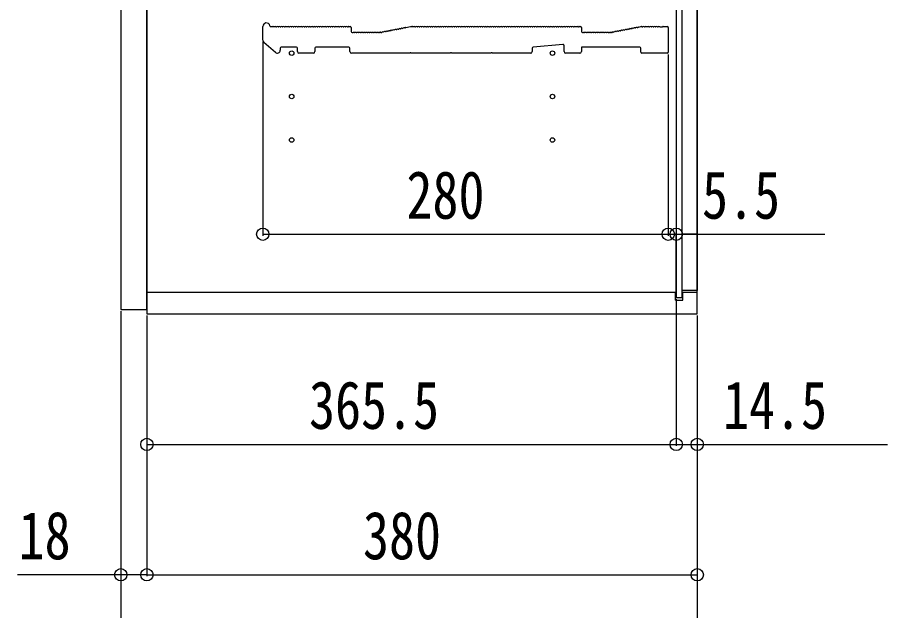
# Model space of a CAD drawing. Units: millimetres, scale not verified. Extents: x -4205 to 4205, y -2970 to 2970.
# Drawn here: x -2049 to -1449, y -2257 to -1847 of the extents above; entities that cross this region are included whole.
import ezdxf
from ezdxf.enums import TextEntityAlignment as Align

# ---------------------------------------------------------------- set-up
doc = ezdxf.new("R2010")
doc.units = ezdxf.units.MM
doc.header["$LTSCALE"] = 20
for name, color, linetype in [('0-2_YKK_11', 7, 'Continuous'), ('0-3_YKK_12', 2, 'Continuous'), ('0-5_YKK_D', 6, 'Continuous')]:
    doc.layers.add(name, color=color, linetype=linetype)
doc.styles.add('ＭＳ ゴシック', font='')
doc.styles.get('ＭＳ ゴシック').set_extended_font_data('MS Gothic')

msp = doc.modelspace()

# ---------------------------------------------------------------- linework, layer by layer
at = {"layer": '0-2_YKK_11'}
for p, q in [((-1879.98, -1863.09), (-1879.98, -1853.7)), ((-1874.36, -1853.7), (-1872.98, -1853.7)), ((-1872.42, -1853.9), (-1872.04, -1853.9)), ((-1870.92, -1853.9), (-1870.54, -1853.9)), ((-1869.42, -1853.9), (-1869.04, -1853.9)), ((-1867.92, -1853.9), (-1867.54, -1853.9)), ((-1866.42, -1853.9), (-1866.04, -1853.9)), ((-1864.92, -1853.9), (-1864.54, -1853.9)), ((-1863.42, -1853.9), (-1863.04, -1853.9)), ((-1861.92, -1853.9), (-1861.54, -1853.9)), ((-1860.42, -1853.9), (-1860.04, -1853.9)), ((-1858.92, -1853.9), (-1858.54, -1853.9)), ((-1857.42, -1853.9), (-1857.04, -1853.9)), ((-1855.92, -1853.9), (-1855.54, -1853.9)), ((-1854.42, -1853.9), (-1854.04, -1853.9)), ((-1852.92, -1853.9), (-1852.54, -1853.9)), ((-1851.42, -1853.9), (-1851.04, -1853.9)), ((-1849.92, -1853.9), (-1849.54, -1853.9)), ((-1848.42, -1853.9), (-1848.04, -1853.9)), ((-1846.92, -1853.9), (-1846.54, -1853.9)), ((-1845.42, -1853.9), (-1845.04, -1853.9)), ((-1843.92, -1853.9), (-1843.54, -1853.9)), ((-1842.42, -1853.9), (-1842.04, -1853.9)), ((-1840.92, -1853.9), (-1840.54, -1853.9)), ((-1839.42, -1853.9), (-1839.04, -1853.9)), ((-1837.92, -1853.9), (-1837.54, -1853.9)), ((-1836.42, -1853.9), (-1836.04, -1853.9)), ((-1834.92, -1853.9), (-1834.54, -1853.9)), ((-1833.42, -1853.9), (-1833.04, -1853.9)), ((-1831.92, -1853.9), (-1831.54, -1853.9)), ((-1830.42, -1853.9), (-1830.04, -1853.9)), ((-1828.92, -1853.9), (-1828.54, -1853.9)), ((-1827.42, -1853.9), (-1827.04, -1853.9)), ((-1825.92, -1853.9), (-1825.54, -1853.9)), ((-1824.42, -1853.9), (-1824.04, -1853.9)), ((-1822.92, -1853.9), (-1822.54, -1853.9)), ((-1821.42, -1853.9), (-1821.04, -1853.9)), ((-1820.48, -1853.7), (-1819.68, -1853.7)), ((-1818.98, -1854.4), (-1818.98, -1857)), ((-1790.82, -1856.35), (-1790.44, -1856.28)), ((-1789.35, -1856.07), (-1788.97, -1856)), ((-1787.87, -1855.79), (-1787.5, -1855.72)), ((-1786.4, -1855.51), (-1786.02, -1855.44)), ((-1784.93, -1855.23), (-1784.55, -1855.16)), ((-1783.45, -1854.95), (-1783.08, -1854.88)), ((-1781.98, -1854.67), (-1781.6, -1854.59)), ((-1776.42, -1853.9), (-1776.04, -1853.9)), ((-1774.92, -1853.9), (-1774.54, -1853.9)), ((-1773.42, -1853.9), (-1773.04, -1853.9)), ((-1771.92, -1853.9), (-1771.54, -1853.9)), ((-1770.42, -1853.9), (-1770.04, -1853.9)), ((-1768.92, -1853.9), (-1768.54, -1853.9)), ((-1767.42, -1853.9), (-1767.04, -1853.9)), ((-1765.92, -1853.9), (-1765.54, -1853.9)), ((-1764.42, -1853.9), (-1764.04, -1853.9)), ((-1762.92, -1853.9), (-1762.54, -1853.9)), ((-1761.42, -1853.9), (-1761.04, -1853.9)), ((-1759.92, -1853.9), (-1759.54, -1853.9)), ((-1758.42, -1853.9), (-1758.04, -1853.9)), ((-1756.92, -1853.9), (-1756.54, -1853.9)), ((-1755.42, -1853.9), (-1755.04, -1853.9)), ((-1753.92, -1853.9), (-1753.54, -1853.9)), ((-1752.42, -1853.9), (-1752.04, -1853.9)), ((-1750.92, -1853.9), (-1750.54, -1853.9)), ((-1749.42, -1853.9), (-1749.04, -1853.9)), ((-1747.92, -1853.9), (-1747.54, -1853.9)), ((-1746.42, -1853.9), (-1746.04, -1853.9)), ((-1744.92, -1853.9), (-1744.54, -1853.9)), ((-1743.42, -1853.9), (-1743.04, -1853.9)), ((-1741.92, -1853.9), (-1741.54, -1853.9)), ((-1740.42, -1853.9), (-1740.04, -1853.9)), ((-1738.92, -1853.9), (-1738.54, -1853.9)), ((-1737.42, -1853.9), (-1737.04, -1853.9)), ((-1735.92, -1853.9), (-1735.54, -1853.9)), ((-1734.42, -1853.9), (-1734.04, -1853.9)), ((-1732.92, -1853.9), (-1732.54, -1853.9)), ((-1731.42, -1853.9), (-1731.04, -1853.9)), ((-1729.92, -1853.9), (-1729.54, -1853.9)), ((-1728.42, -1853.9), (-1728.04, -1853.9)), ((-1726.92, -1853.9), (-1726.54, -1853.9)), ((-1725.42, -1853.9), (-1725.04, -1853.9)), ((-1723.92, -1853.9), (-1723.54, -1853.9)), ((-1722.42, -1853.9), (-1722.04, -1853.9)), ((-1720.92, -1853.9), (-1720.54, -1853.9)), ((-1719.42, -1853.9), (-1719.04, -1853.9)), ((-1717.92, -1853.9), (-1717.54, -1853.9)), ((-1716.42, -1853.9), (-1716.04, -1853.9)), ((-1714.92, -1853.9), (-1714.54, -1853.9)), ((-1713.42, -1853.9), (-1713.04, -1853.9)), ((-1711.92, -1853.9), (-1711.54, -1853.9)), ((-1710.42, -1853.9), (-1710.04, -1853.9)), ((-1708.92, -1853.9), (-1708.54, -1853.9)), ((-1707.42, -1853.9), (-1707.04, -1853.9)), ((-1705.92, -1853.9), (-1705.54, -1853.9)), ((-1704.42, -1853.9), (-1704.04, -1853.9)), ((-1702.92, -1853.9), (-1702.54, -1853.9)), ((-1701.42, -1853.9), (-1701.04, -1853.9)), ((-1699.92, -1853.9), (-1699.54, -1853.9)), ((-1698.42, -1853.9), (-1698.04, -1853.9)), ((-1696.92, -1853.9), (-1696.54, -1853.9)), ((-1695.42, -1853.9), (-1695.04, -1853.9)), ((-1693.92, -1853.9), (-1693.54, -1853.9)), ((-1692.42, -1853.9), (-1692.04, -1853.9)), ((-1690.92, -1853.9), (-1690.54, -1853.9)), ((-1689.42, -1853.9), (-1689.04, -1853.9)), ((-1687.92, -1853.9), (-1687.54, -1853.9)), ((-1686.42, -1853.9), (-1686.04, -1853.9)), ((-1684.92, -1853.9), (-1684.54, -1853.9)), ((-1683.42, -1853.9), (-1683.04, -1853.9)), ((-1681.92, -1853.9), (-1681.54, -1853.9)), ((-1680.42, -1853.9), (-1680.04, -1853.9)), ((-1678.92, -1853.9), (-1678.54, -1853.9)), ((-1677.42, -1853.9), (-1677.04, -1853.9)), ((-1675.92, -1853.9), (-1675.54, -1853.9)), ((-1674.42, -1853.9), (-1674.04, -1853.9)), ((-1672.92, -1853.9), (-1672.54, -1853.9)), ((-1671.42, -1853.9), (-1671.04, -1853.9)), ((-1669.92, -1853.9), (-1669.54, -1853.9)), ((-1668.42, -1853.9), (-1668.04, -1853.9)), ((-1666.92, -1853.9), (-1666.54, -1853.9)), ((-1665.42, -1853.9), (-1665.04, -1853.9)), ((-1663.92, -1853.9), (-1663.54, -1853.9)), ((-1662.42, -1853.9), (-1662.04, -1853.9)), ((-1661.48, -1853.7), (-1660.68, -1853.7)), ((-1659.98, -1854.4), (-1659.98, -1857)), ((-1631.82, -1856.35), (-1631.44, -1856.28)), ((-1630.35, -1856.07), (-1629.97, -1856)), ((-1628.87, -1855.79), (-1628.5, -1855.72)), ((-1627.4, -1855.51), (-1627.02, -1855.44)), ((-1625.93, -1855.23), (-1625.55, -1855.16)), ((-1624.45, -1854.95), (-1624.08, -1854.88)), ((-1622.98, -1854.67), (-1622.6, -1854.59)), ((-1621.5, -1854.39), (-1621.13, -1854.31)), ((-1620.62, -1854.01), (-1619.05, -1853.71)), ((-1618.91, -1853.7), (-1618.48, -1853.7)), ((-1617.92, -1853.9), (-1617.54, -1853.9)), ((-1616.42, -1853.9), (-1616.04, -1853.9)), ((-1614.92, -1853.9), (-1614.54, -1853.9)), ((-1613.42, -1853.9), (-1613.04, -1853.9)), ((-1611.92, -1853.9), (-1611.54, -1853.9)), ((-1610.42, -1853.9), (-1610.04, -1853.9)), ((-1608.92, -1853.9), (-1608.54, -1853.9)), ((-1607.42, -1853.9), (-1607.04, -1853.9)), ((-1603.48, -1853.7), (-1600.68, -1853.7)), ((-1599.98, -1854.4), (-1599.98, -1871.3)), ((-1818.28, -1857.7), (-1817.48, -1857.7)), ((-1816.92, -1857.9), (-1816.54, -1857.9)), ((-1815.42, -1857.9), (-1815.04, -1857.9)), ((-1813.92, -1857.9), (-1813.54, -1857.9)), ((-1812.42, -1857.9), (-1812.04, -1857.9)), ((-1810.92, -1857.9), (-1810.54, -1857.9)), ((-1809.42, -1857.9), (-1809.04, -1857.9)), ((-1807.92, -1857.9), (-1807.54, -1857.9)), ((-1806.42, -1857.9), (-1806.04, -1857.9)), ((-1804.92, -1857.9), (-1804.54, -1857.9)), ((-1803.42, -1857.9), (-1803.04, -1857.9)), ((-1801.92, -1857.9), (-1801.54, -1857.9)), ((-1800.42, -1857.9), (-1800.04, -1857.9)), ((-1799.48, -1857.7), (-1799.05, -1857.7)), ((-1799.05, -1857.7), (-1799.48, -1857.7)), ((-1798.19, -1857.75), (-1797.81, -1857.68)), ((-1796.71, -1857.47), (-1796.34, -1857.4)), ((-1795.24, -1857.19), (-1794.87, -1857.12)), ((-1793.77, -1856.91), (-1793.39, -1856.84)), ((-1792.29, -1856.63), (-1791.92, -1856.56)), ((-1659.28, -1857.7), (-1658.48, -1857.7)), ((-1657.92, -1857.9), (-1657.54, -1857.9)), ((-1656.42, -1857.9), (-1656.04, -1857.9)), ((-1654.92, -1857.9), (-1654.54, -1857.9)), ((-1653.42, -1857.9), (-1653.04, -1857.9)), ((-1651.92, -1857.9), (-1651.54, -1857.9)), ((-1650.42, -1857.9), (-1650.04, -1857.9)), ((-1648.92, -1857.9), (-1648.54, -1857.9)), ((-1647.42, -1857.9), (-1647.04, -1857.9)), ((-1645.92, -1857.9), (-1645.54, -1857.9)), ((-1644.42, -1857.9), (-1644.04, -1857.9)), ((-1642.92, -1857.9), (-1642.54, -1857.9)), ((-1641.42, -1857.9), (-1641.04, -1857.9)), ((-1640.48, -1857.7), (-1640.05, -1857.7)), ((-1639.92, -1857.69), (-1639.77, -1857.66)), ((-1639.19, -1857.75), (-1638.81, -1857.68)), ((-1637.71, -1857.47), (-1637.34, -1857.4)), ((-1636.24, -1857.19), (-1635.87, -1857.12)), ((-1634.77, -1856.91), (-1634.39, -1856.84)), ((-1633.29, -1856.63), (-1632.92, -1856.56)), ((-1871.29, -1871.51), (-1879.29, -1864.6)), ((-1856.68, -1868), (-1867.28, -1868)), ((-1820.48, -1868), (-1843.28, -1868)), ((-1672.74, -1866.07), (-1693.34, -1867.94)), ((-1671.98, -1871), (-1671.98, -1866.77)), ((-1867.98, -1868.7), (-1867.98, -1870)), ((-1855.98, -1871), (-1855.98, -1868.7)), ((-1844.98, -1872), (-1854.98, -1872)), ((-1843.98, -1868.7), (-1843.98, -1871)), ((-1819.78, -1871), (-1819.78, -1868.7)), ((-1693.98, -1868.64), (-1693.98, -1871)), ((-1660.98, -1872), (-1670.98, -1872)), ((-1618.98, -1871.3), (-1618.98, -1868.7)), ((-1600.68, -1872), (-1618.28, -1872))]:
    msp.add_line(p, q, dxfattribs=at)
for points in [[(-1781.09, -1854.29), (-1777.98, -1853.7), (-1776.98, -1853.7)], [(-1605.92, -1853.9), (-1605.73, -1853.97), (-1604.23, -1853.97), (-1604.04, -1853.9)], [(-1798.77, -1857.66), (-1798.92, -1857.69), (-1798.77, -1857.66)], [(-1619.68, -1868), (-1659.98, -1868), (-1659.98, -1871)], [(-1694.98, -1872), (-1721.41, -1872), (-1721.65, -1871.87), (-1722.31, -1871.87), (-1722.55, -1872), (-1749.41, -1872), (-1749.65, -1871.87), (-1750.31, -1871.87), (-1750.55, -1872), (-1777.41, -1872), (-1777.65, -1871.87), (-1778.31, -1871.87), (-1778.55, -1872), (-1818.78, -1872)]]:
    msp.add_lwpolyline(points, dxfattribs=at)
for centre, radius, start, end in [((-1877.48, -1853.7), 2.5, 12.63563, 180), ((-1874.36, -1853), 0.7, 192.63563, 270), ((-1872.98, -1854.58), 0.88, 50.536, 90), ((-1871.48, -1854.58), 0.88, 50.536, 129.464), ((-1869.98, -1854.58), 0.88, 50.536, 129.464), ((-1868.48, -1854.58), 0.88, 50.536, 129.464), ((-1866.98, -1854.58), 0.88, 50.536, 129.464), ((-1865.48, -1854.58), 0.88, 50.536, 129.464), ((-1863.98, -1854.58), 0.88, 50.536, 129.464), ((-1862.48, -1854.58), 0.88, 50.536, 129.464), ((-1860.98, -1854.58), 0.88, 50.536, 129.464), ((-1859.48, -1854.58), 0.88, 50.536, 129.464), ((-1857.98, -1854.58), 0.88, 50.536, 129.464), ((-1856.48, -1854.58), 0.88, 50.536, 129.464), ((-1854.98, -1854.58), 0.88, 50.536, 129.464), ((-1853.48, -1854.58), 0.88, 50.536, 129.464), ((-1851.98, -1854.58), 0.88, 50.536, 129.464), ((-1850.48, -1854.58), 0.88, 50.536, 129.464), ((-1848.98, -1854.58), 0.88, 50.536, 129.464), ((-1847.48, -1854.58), 0.88, 50.536, 129.464), ((-1845.98, -1854.58), 0.88, 50.536, 129.464), ((-1844.48, -1854.58), 0.88, 50.536, 129.464), ((-1842.98, -1854.58), 0.88, 50.536, 129.464), ((-1841.48, -1854.58), 0.88, 50.536, 129.464), ((-1839.98, -1854.58), 0.88, 50.536, 129.464), ((-1838.48, -1854.58), 0.88, 50.536, 129.464), ((-1836.98, -1854.58), 0.88, 50.536, 129.464), ((-1835.48, -1854.58), 0.88, 50.536, 129.464), ((-1833.98, -1854.58), 0.88, 50.536, 129.464), ((-1832.48, -1854.58), 0.88, 50.536, 129.464), ((-1830.98, -1854.58), 0.88, 50.536, 129.464), ((-1829.48, -1854.58), 0.88, 50.536, 129.464), ((-1827.98, -1854.58), 0.88, 50.536, 129.464), ((-1826.48, -1854.58), 0.88, 50.536, 129.464), ((-1824.98, -1854.58), 0.88, 50.536, 129.464), ((-1823.48, -1854.58), 0.88, 50.536, 129.464), ((-1821.98, -1854.58), 0.88, 50.536, 129.464), ((-1820.48, -1854.58), 0.88, 90, 129.464), ((-1819.68, -1854.4), 0.7, 0, 90), ((-1791.24, -1857.12), 0.88, 61.3203, 140.24829), ((-1789.77, -1856.84), 0.88, 61.3203, 140.24829), ((-1788.29, -1856.56), 0.88, 61.3203, 140.24829), ((-1786.82, -1856.28), 0.88, 61.3203, 140.24829), ((-1785.35, -1856), 0.88, 61.3203, 140.24829), ((-1783.87, -1855.72), 0.88, 61.3203, 140.24829), ((-1782.4, -1855.44), 0.88, 61.3203, 140.24829), ((-1780.93, -1855.16), 0.88, 100.7843, 140.24829), ((-1776.98, -1854.58), 0.88, 50.536, 90), ((-1775.48, -1854.58), 0.88, 50.536, 129.464), ((-1773.98, -1854.58), 0.88, 50.536, 129.464), ((-1772.48, -1854.58), 0.88, 50.536, 129.464), ((-1770.98, -1854.58), 0.88, 50.536, 129.464), ((-1769.48, -1854.58), 0.88, 50.536, 129.464), ((-1767.98, -1854.58), 0.88, 50.536, 129.464), ((-1766.48, -1854.58), 0.88, 50.536, 129.464), ((-1764.98, -1854.58), 0.88, 50.536, 129.464), ((-1763.48, -1854.58), 0.88, 50.536, 129.464), ((-1761.98, -1854.58), 0.88, 50.536, 129.464), ((-1760.48, -1854.58), 0.88, 50.536, 129.464), ((-1758.98, -1854.58), 0.88, 50.536, 129.464), ((-1757.48, -1854.58), 0.88, 50.536, 129.464), ((-1755.98, -1854.58), 0.88, 50.536, 129.464), ((-1754.48, -1854.58), 0.88, 50.536, 129.464), ((-1752.98, -1854.58), 0.88, 50.536, 129.464), ((-1751.48, -1854.58), 0.88, 50.536, 129.464), ((-1749.98, -1854.58), 0.88, 50.536, 129.464), ((-1748.48, -1854.58), 0.88, 50.536, 129.464), ((-1746.98, -1854.58), 0.88, 50.536, 129.464), ((-1745.48, -1854.58), 0.88, 50.536, 129.464), ((-1743.98, -1854.58), 0.88, 50.536, 129.464), ((-1742.48, -1854.58), 0.88, 50.536, 129.464), ((-1740.98, -1854.58), 0.88, 50.536, 129.464), ((-1739.48, -1854.58), 0.88, 50.536, 129.464), ((-1737.98, -1854.58), 0.88, 50.536, 129.464), ((-1736.48, -1854.58), 0.88, 50.536, 129.464), ((-1734.98, -1854.58), 0.88, 50.536, 129.464), ((-1733.48, -1854.58), 0.88, 50.536, 129.464), ((-1731.98, -1854.58), 0.88, 50.536, 129.464), ((-1730.48, -1854.58), 0.88, 50.536, 129.464), ((-1728.98, -1854.58), 0.88, 50.536, 129.464), ((-1727.48, -1854.58), 0.88, 50.536, 129.464), ((-1725.98, -1854.58), 0.88, 50.536, 129.464), ((-1724.48, -1854.58), 0.88, 50.536, 129.464), ((-1722.98, -1854.58), 0.88, 50.536, 129.464), ((-1721.48, -1854.58), 0.88, 50.536, 129.464), ((-1719.98, -1854.58), 0.88, 50.536, 129.464), ((-1718.48, -1854.58), 0.88, 50.536, 129.464), ((-1716.98, -1854.58), 0.88, 50.536, 129.464), ((-1715.48, -1854.58), 0.88, 50.536, 129.464), ((-1713.98, -1854.58), 0.88, 50.536, 129.464), ((-1712.48, -1854.58), 0.88, 50.536, 129.464), ((-1710.98, -1854.58), 0.88, 50.536, 129.464), ((-1709.48, -1854.58), 0.88, 50.536, 129.464), ((-1707.98, -1854.58), 0.88, 50.536, 129.464), ((-1706.48, -1854.58), 0.88, 50.536, 129.464), ((-1704.98, -1854.58), 0.88, 50.536, 129.464), ((-1703.48, -1854.58), 0.88, 50.536, 129.464), ((-1701.98, -1854.58), 0.88, 50.536, 129.464), ((-1700.48, -1854.58), 0.88, 50.536, 129.464), ((-1698.98, -1854.58), 0.88, 50.536, 129.464), ((-1697.48, -1854.58), 0.88, 50.536, 129.464), ((-1695.98, -1854.58), 0.88, 50.536, 129.464), ((-1694.48, -1854.58), 0.88, 50.536, 129.464), ((-1692.98, -1854.58), 0.88, 50.536, 129.464), ((-1691.48, -1854.58), 0.88, 50.536, 129.464), ((-1689.98, -1854.58), 0.88, 50.536, 129.464), ((-1688.48, -1854.58), 0.88, 50.536, 129.464), ((-1686.98, -1854.58), 0.88, 50.536, 129.464), ((-1685.48, -1854.58), 0.88, 50.536, 129.464), ((-1683.98, -1854.58), 0.88, 50.536, 129.464), ((-1682.48, -1854.58), 0.88, 50.536, 129.464), ((-1680.98, -1854.58), 0.88, 50.536, 129.464), ((-1679.48, -1854.58), 0.88, 50.536, 129.464), ((-1677.98, -1854.58), 0.88, 50.536, 129.464), ((-1676.48, -1854.58), 0.88, 50.536, 129.464), ((-1674.98, -1854.58), 0.88, 50.536, 129.464), ((-1673.48, -1854.58), 0.88, 50.536, 129.464), ((-1671.98, -1854.58), 0.88, 50.536, 129.464), ((-1670.48, -1854.58), 0.88, 50.536, 129.464), ((-1668.98, -1854.58), 0.88, 50.536, 129.464), ((-1667.48, -1854.58), 0.88, 50.536, 129.464), ((-1665.98, -1854.58), 0.88, 50.536, 129.464), ((-1664.48, -1854.58), 0.88, 50.536, 129.464), ((-1662.98, -1854.58), 0.88, 50.536, 129.464), ((-1661.48, -1854.58), 0.88, 90, 129.464), ((-1660.68, -1854.4), 0.7, 0, 90), ((-1632.24, -1857.12), 0.88, 61.3203, 140.24829), ((-1630.77, -1856.84), 0.88, 61.3203, 140.24829), ((-1629.29, -1856.56), 0.88, 61.3203, 140.24829), ((-1627.82, -1856.28), 0.88, 61.3203, 140.24829), ((-1626.35, -1856), 0.88, 61.3203, 140.24829), ((-1624.87, -1855.72), 0.88, 61.3203, 140.24829), ((-1623.4, -1855.44), 0.88, 61.3203, 140.24829), ((-1621.93, -1855.16), 0.88, 61.3203, 140.24829), ((-1620.45, -1854.88), 0.88, 100.7843, 140.24829), ((-1618.91, -1854.4), 0.7, 90, 100.7843), ((-1618.48, -1854.58), 0.88, 50.536, 90), ((-1616.98, -1854.58), 0.88, 50.536, 129.464), ((-1615.48, -1854.58), 0.88, 50.536, 129.464), ((-1613.98, -1854.58), 0.88, 50.536, 129.464), ((-1612.48, -1854.58), 0.88, 50.536, 129.464), ((-1610.98, -1854.58), 0.88, 50.536, 129.464), ((-1609.48, -1854.58), 0.88, 50.536, 129.464), ((-1607.98, -1854.58), 0.88, 50.536, 129.464), ((-1606.48, -1854.58), 0.88, 50.46055, 129.464), ((-1603.48, -1854.58), 0.88, 90, 129.53945), ((-1600.68, -1854.4), 0.7, 0, 90), ((-1818.28, -1857), 0.7, 180, 270), ((-1817.48, -1858.58), 0.88, 50.536, 90), ((-1815.98, -1858.58), 0.88, 50.536, 129.464), ((-1814.48, -1858.58), 0.88, 50.536, 129.464), ((-1812.98, -1858.58), 0.88, 50.536, 129.464), ((-1811.48, -1858.58), 0.88, 50.536, 129.464), ((-1809.98, -1858.58), 0.88, 50.536, 129.464), ((-1808.48, -1858.58), 0.88, 50.536, 129.464), ((-1806.98, -1858.58), 0.88, 50.536, 129.464), ((-1805.48, -1858.58), 0.88, 50.536, 129.464), ((-1803.98, -1858.58), 0.88, 50.536, 129.464), ((-1802.48, -1858.58), 0.88, 50.536, 129.464), ((-1800.98, -1858.58), 0.88, 50.536, 129.464), ((-1799.48, -1858.58), 0.88, 90, 129.464), ((-1799.05, -1857), 0.7, 270, 280.7843), ((-1799.05, -1857), 0.7, 270, 280.7843), ((-1798.61, -1858.53), 0.88, 61.3203, 100.7843), ((-1797.14, -1858.24), 0.88, 61.3203, 140.24829), ((-1795.66, -1857.96), 0.88, 61.3203, 140.24829), ((-1794.19, -1857.68), 0.88, 61.3203, 140.24829), ((-1792.71, -1857.4), 0.88, 61.3203, 140.24829), ((-1659.28, -1857), 0.7, 180, 270), ((-1658.48, -1858.58), 0.88, 50.536, 90), ((-1656.98, -1858.58), 0.88, 50.536, 129.464), ((-1655.48, -1858.58), 0.88, 50.536, 129.464), ((-1653.98, -1858.58), 0.88, 50.536, 129.464), ((-1652.48, -1858.58), 0.88, 50.536, 129.464), ((-1650.98, -1858.58), 0.88, 50.536, 129.464), ((-1649.48, -1858.58), 0.88, 50.536, 129.464), ((-1647.98, -1858.58), 0.88, 50.536, 129.464), ((-1646.48, -1858.58), 0.88, 50.536, 129.464), ((-1644.98, -1858.58), 0.88, 50.536, 129.464), ((-1643.48, -1858.58), 0.88, 50.536, 129.464), ((-1641.98, -1858.58), 0.88, 50.536, 129.464), ((-1640.48, -1858.58), 0.88, 90, 129.464), ((-1640.05, -1857), 0.7, 270, 280.7843), ((-1639.61, -1858.53), 0.88, 61.3203, 100.7843), ((-1638.14, -1858.24), 0.88, 61.3203, 140.24829), ((-1636.66, -1857.96), 0.88, 61.3203, 140.24829), ((-1635.19, -1857.68), 0.88, 61.3203, 140.24829), ((-1633.71, -1857.4), 0.88, 61.3203, 140.24829), ((-1877.98, -1863.09), 2, 180, 229.16128), ((-1867.28, -1868.7), 0.7, 90, 180), ((-1856.68, -1868.7), 0.7, 0, 90), ((-1843.28, -1868.7), 0.7, 90, 180), ((-1820.48, -1868.7), 0.7, 0, 90), ((-1693.28, -1868.64), 0.7, 95.19443, 180), ((-1672.68, -1866.77), 0.7, 0, 95.19443), ((-1619.68, -1868.7), 0.7, 0, 90), ((-1869.98, -1870), 2, 229.16128, 0), ((-1854.98, -1871), 1, 180, 270), ((-1844.98, -1871), 1, 270, 0), ((-1818.78, -1871), 1, 180, 270), ((-1694.98, -1871), 1, 270, 0), ((-1670.98, -1871), 1, 180, 270), ((-1660.98, -1871), 1, 270, 0), ((-1618.28, -1871.3), 0.7, 180, 270), ((-1600.68, -1871.3), 0.7, 270, 0)]:
    msp.add_arc(centre, radius, start, end, dxfattribs=at)
at = {"layer": '0-3_YKK_12'}
for p, q in [((-1579.98, -1327.25), (-1579.98, -1996.75)), ((-1959.98, -2037), (-1594.98, -2037)), ((-1594.98, -2042.5), (-1594.98, -2037)), ((-1594.98, -2042.5), (-1589.98, -2042.5)), ((-1589.98, -2037), (-1579.98, -2037)), ((-1589.98, -2042.5), (-1589.98, -2037))]:
    msp.add_line(p, q, dxfattribs=at)
for points in [[(-1959.98, -2052), (-1579.98, -2052), (-1579.98, -1272), (-1959.98, -1272)], [(-1977.98, -2049), (-1959.98, -2049), (-1959.98, -1275), (-1977.98, -1275)], [(-1594.48, -2040.75), (-1590.48, -2040.75), (-1590.48, -1283.25), (-1594.48, -1283.25)], [(-1590.48, -1996.75), (-1579.98, -1996.75), (-1579.98, -2035.75), (-1590.48, -2035.75)]]:
    msp.add_lwpolyline(points, close=True, dxfattribs=at)
for centre in [(-1859.98, -1872), (-1679.98, -1872), (-1859.98, -1902), (-1679.98, -1902), (-1859.98, -1932), (-1679.98, -1932)]:
    msp.add_circle(centre, 1.55, dxfattribs=at)
at = {"layer": '0-5_YKK_D'}
for p, q in [((-1879.98, -1864), (-1879.98, -1998)), ((-1599.98, -1873), (-1599.98, -1998)), ((-1599.98, -1873), (-1599.98, -1998)), ((-1879.98, -1997), (-1599.98, -1997)), ((-1594.48, -2039.75), (-1594.48, -1996)), ((-1594.48, -2041.75), (-1594.48, -2143)), ((-1594.48, -2041.75), (-1594.48, -2143)), ((-1977.98, -2050), (-1977.98, -2233)), ((-1977.98, -2050), (-1977.98, -2323)), ((-1959.98, -2053), (-1959.98, -2143)), ((-1959.98, -2053), (-1959.98, -2233)), ((-1959.98, -2053), (-1959.98, -2233)), ((-1579.98, -2053), (-1579.98, -2143)), ((-1579.98, -2053), (-1579.98, -2233)), ((-1579.98, -2053), (-1579.98, -2323)), ((-1959.98, -2142), (-1594.48, -2142)), ((-1959.98, -2232), (-1579.98, -2232))]:
    msp.add_line(p, q, dxfattribs=at)
for points in [[(-1599.98, -1997), (-1594.48, -1997), (-1491.88, -1997)], [(-1594.48, -2142), (-1579.98, -2142), (-1448.58, -2142)], [(-1959.98, -2232), (-1977.98, -2232), (-2049.38, -2232)]]:
    msp.add_lwpolyline(points, dxfattribs=at)
for centre in [(-1879.98, -1997), (-1599.98, -1997), (-1599.98, -1997), (-1594.48, -1997), (-1959.98, -2142), (-1594.48, -2142), (-1594.48, -2142), (-1579.98, -2142), (-1977.98, -2232), (-1959.98, -2232), (-1959.98, -2232), (-1579.98, -2232)]:
    msp.add_circle(centre, 4.25, dxfattribs=at)

# ---------------------------------------------------------------- texts
at = {"layer": '0-5_YKK_D', "style": 'ＭＳ ゴシック', "width": 0.8}
for s, p in [('280', (-1780.78, -1996.2)), ('5.5', (-1576.68, -1996.2)), ('365.5', (-1848.03, -2141.2)), ('14.5', (-1562.18, -2141.2)), ('18', (-2048.58, -2231.2)), ('380', (-1810.78, -2231.2))]:
    msp.add_text(s, height=32.99, dxfattribs=at).set_placement(p, align=Align.BOTTOM_LEFT)

doc.saveas('drawing.dxf')
